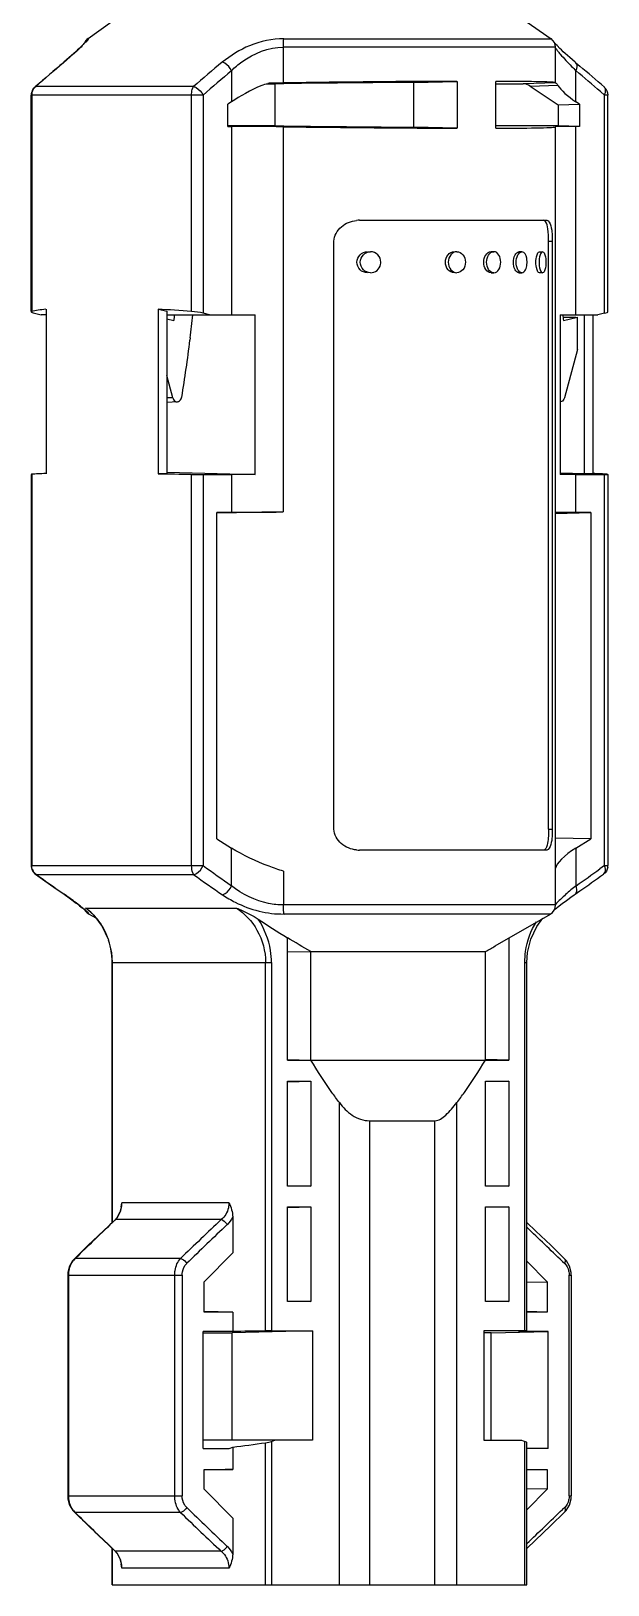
# Model space of a CAD drawing. Header units: millimetres. Extents: x 10297564 to 11610295, y -9287743 to -8409454.
# Drawn here: x 10532039 to 10532590, y -9104720 to -9103235 of the extents above; entities that cross this region are included whole.
import ezdxf

# ---------------------------------------------------------------- set-up
doc = ezdxf.new("R2010")
doc.units = ezdxf.units.MM
doc.header["$LTSCALE"] = 100
doc.layers.add('-0', color=7, linetype='Continuous')

# ---------------------------------------------------------------- blocks, each defined once
blk = doc.blocks.new('인버터 외형도')
at = {"layer": '-0', "linetype": 'Continuous'}
for p, q in [((122489.6, 33751.1), (122546.5, 33711.2)), ((122231.4, 33723.2), (122214.4, 33711.2)), ((122212.6, 33708.9), (122211.9, 33708.2)), ((122214.4, 33711.2), (122214.6, 33711.2)), ((122549.8, 33705.1), (122354.5, 33705.1)), ((122354.5, 33679.6), (122354.5, 33705.1)), ((122354.9, 33711.2), (122546.5, 33711.2)), ((122549.8, 33679.7), (122549.8, 33705.1)), ((122552.8, 33704.3), (122550.8, 33706.3)), ((122197, 33694.4), (122196.7, 33694)), ((122196.7, 33694), (122197.3, 33694.4)), ((122196.7, 33693.9), (122197.3, 33694.4)), ((122564.2, 33694), (122567.2, 33691.5)), ((122317.3, 33688.3), (122317.3, 33665.9)), ((122564.4, 33665.9), (122564.4, 33688.3)), ((122296.9, 33670.8), (122173.6, 33670.8)), ((122173.6, 33515.7), (122173.6, 33670.8)), ((122174, 33670.8), (122174, 33515.7)), ((122176.9, 33677.1), (122176.2, 33676.5)), ((122176.2, 33676.5), (122177, 33677)), ((122290, 33677), (122177, 33677)), ((122288.7, 33515.7), (122288.7, 33670.8)), ((122296.9, 33670.8), (122296.9, 33514.5)), ((122342.4, 33678.9), (122348.4, 33678.9)), ((122346.9, 33679.5), (122347.3, 33679.5)), ((122346.9, 33679.5), (122347.3, 33679.5)), ((122348.4, 33678.9), (122348.4, 33648.8)), ((122447.9, 33679.8), (122479.1, 33680.6)), ((122447.9, 33679.8), (122447.9, 33647.8)), ((122479.1, 33680.6), (122479.1, 33647)), ((122507, 33647), (122507, 33680.6)), ((122507, 33678.9), (122526.6, 33678.9)), ((122549.8, 33679.5), (122526.6, 33678.9)), ((122531.6, 33677.3), (122551.4, 33677.8)), ((122531.6, 33677.3), (122551.6, 33663.8)), ((122549.7, 33679.7), (122549.5, 33679.6)), ((122549.5, 33679.6), (122549.5, 33679.5)), ((122582, 33673.3), (122584.8, 33670.8)), ((122584.8, 33514.5), (122584.8, 33670.8)), ((122587.3, 33670.8), (122584.8, 33670.8)), ((122587.3, 33515.4), (122587.3, 33670.8)), ((122317.3, 33665.9), (122314.8, 33664.2)), ((122314.8, 33648.4), (122314.8, 33664.2)), ((122551.6, 33663.8), (122567, 33664.2)), ((122551.6, 33663.8), (122551.6, 33648.8)), ((122567, 33664.2), (122564.4, 33665.9)), ((122567, 33664.2), (122567, 33648.4)), ((122348.4, 33648.8), (122314.8, 33648.8)), ((122314.8, 33648.4), (122317.3, 33648.4)), ((122317.3, 33648.4), (122317.3, 33513.3)), ((122551.6, 33648.8), (122507, 33648.8)), ((122567, 33648.4), (122551.6, 33648.8)), ((122567, 33648.4), (122564.4, 33648.4)), ((122564.4, 33513.3), (122564.4, 33648.4)), ((122354.5, 33372), (122354.5, 33648.1)), ((122479.1, 33647), (122447.9, 33647.8)), ((122549.5, 33648.1), (122549.7, 33648)), ((122549.5, 33648.1), (122549.5, 33648.1)), ((122549.8, 33090.3), (122549.8, 33648)), ((122409.2, 33581.1), (122543.4, 33581.1)), ((122390.8, 33144.6), (122390.8, 33566)), ((122544.8, 33566), (122547.4, 33566)), ((122544.8, 33144.6), (122544.8, 33566)), ((122547.4, 33566), (122547.4, 33144.6)), ((122505.5, 33558.5), (122503.5, 33558.5)), ((122525.6, 33558.5), (122523.5, 33558.5)), ((122538.2, 33558.5), (122540.5, 33558.5)), ((122503.5, 33543.4), (122505.5, 33543.4)), ((122523.5, 33543.4), (122525.6, 33543.4)), ((122540.5, 33543.4), (122538.2, 33543.4)), ((122174, 33515.7), (122173.6, 33515.4)), ((122184.3, 33517.3), (122184.3, 33399.4)), ((122264.9, 33517.3), (122270.9, 33515.9)), ((122264.9, 33399.4), (122264.9, 33517.3)), ((122270.9, 33515.9), (122270.9, 33399.4)), ((122176, 33514.5), (122180.8, 33513.3)), ((122184.3, 33513.3), (122180.8, 33513.3)), ((122270.9, 33513.3), (122334.2, 33513.3)), ((122270.9, 33510.5), (122276, 33509.3)), ((122301.6, 33513.3), (122296.9, 33514.5)), ((122334.2, 33398.8), (122334.2, 33513.3)), ((122553.1, 33513.3), (122580.1, 33513.3)), ((122553.1, 33513.3), (122553.1, 33398.8)), ((122555.1, 33511.7), (122564.4, 33511.7)), ((122555.4, 33509.3), (122565.6, 33511.7)), ((122565.6, 33488.5), (122565.6, 33511.7)), ((122570.6, 33399.4), (122570.6, 33513.3)), ((122576.6, 33513.3), (122576.6, 33399.4)), ((122584.8, 33514.5), (122580.1, 33513.3)), ((122287.7, 33496.7), (122287.5, 33495.2)), ((122565.6, 33488.5), (122556.2, 33453.9)), ((122275.2, 33453.9), (122270.9, 33469.9)), ((122275.2, 33453.9), (122270.9, 33453.7)), ((122278.5, 33450.9), (122270.9, 33450.5)), ((122174, 33399), (122173.6, 33398.9)), ((122173.6, 33398.9), (122173.6, 33118.5)), ((122174, 33399), (122174, 33118.5)), ((122270.9, 33399.4), (122264.9, 33399.4)), ((122270.9, 33400.4), (122334.2, 33398.8)), ((122288.7, 33118.5), (122288.7, 33399)), ((122296.9, 33398.9), (122317.3, 33398.9)), ((122296.9, 33398.9), (122296.9, 33118.5)), ((122317.3, 33398.9), (122317.3, 33371.7)), ((122570.6, 33399.4), (122553.2, 33399.9)), ((122564.4, 33398.9), (122584.8, 33398.9)), ((122564.4, 33371.7), (122564.4, 33398.9)), ((122576.6, 33399.4), (122570.6, 33399.4)), ((122584.8, 33118.5), (122584.8, 33398.9)), ((122587.3, 33398.9), (122586.9, 33399)), ((122587.3, 33398.9), (122587.3, 33118.5)), ((122317.3, 33371.7), (122306.7, 33371.7)), ((122306.7, 33137.8), (122306.7, 33371.7)), ((122549.8, 33371), (122575.1, 33371.7)), ((122575.1, 33371.7), (122564.4, 33371.7)), ((122575.1, 33371.7), (122575.1, 33137.8)), ((122306.7, 33137.8), (122317.3, 33131.1)), ((122544.8, 33144.6), (122547.4, 33144.6)), ((122575.1, 33137.8), (122549.8, 33138.2)), ((122564.4, 33131.1), (122575.1, 33137.8)), ((122317.3, 33104.1), (122317.3, 33131.1)), ((122543.4, 33129.6), (122409.2, 33129.6)), ((122564.4, 33131.1), (122564.4, 33104.1)), ((122173.6, 33118.5), (122296.9, 33118.5)), ((122354.5, 33114.5), (122354.5, 33090.3)), ((122584.8, 33118.5), (122581.5, 33116.2)), ((122584.8, 33118.5), (122587.3, 33118.5)), ((122176.7, 33112.4), (122177.5, 33112)), ((122177.5, 33112), (122290.3, 33112)), ((122197.2, 33097.9), (122197.9, 33097.6)), ((122197.2, 33097.9), (122197.8, 33097.5)), ((122197.9, 33097.6), (122197.3, 33098)), ((122197.8, 33097.5), (122199.9, 33096)), ((122563.7, 33097.9), (122567.1, 33100.3)), ((122212.1, 33086.6), (122212.4, 33086.4)), ((122212.4, 33086.4), (122213, 33085.8)), ((122212.6, 33088.1), (122320.8, 33088.1)), ((122214.1, 33087), (122212.6, 33088.1)), ((122213, 33085.8), (122213, 33085.8)), ((122214.1, 33087), (122218.5, 33083)), ((122215.1, 33083.8), (122214.9, 33083.8)), ((122220.3, 33080.7), (122214.9, 33083.8)), ((122549.8, 33090.3), (122354.5, 33090.3)), ((122546, 33083.8), (122355, 33083.8)), ((122506.4, 33060.9), (122546, 33083.8)), ((122536.3, 33074.9), (122540.6, 33080.7)), ((122551.1, 33088.6), (122553.3, 33090.3)), ((122357.4, 32979.1), (122357.4, 33066.8)), ((122516.2, 33066.8), (122516.2, 32979.1)), ((122231.7, 33049), (122346, 33049)), ((122231.7, 32862.6), (122231.7, 33049)), ((122231.8, 33049), (122231.8, 32862.7)), ((122341.8, 32784.9), (122341.8, 33049)), ((122346, 33049), (122346, 32784.9)), ((122357.4, 33056.7), (122374.2, 33057)), ((122374.2, 33057), (122499.5, 33057)), ((122374.2, 32979.1), (122374.2, 33057)), ((122499.5, 32979.1), (122499.5, 33057)), ((122527.7, 33049), (122529.2, 33049)), ((122527.7, 32784.9), (122527.7, 33049)), ((122529.2, 32784.9), (122529.2, 33049)), ((122357.4, 32979.5), (122374.2, 32979.1)), ((122357.4, 32979.1), (122516.2, 32979.1)), ((122516.2, 32979.1), (122499.5, 32979.5)), ((122357.4, 32963.6), (122374.2, 32964)), ((122357.4, 32964), (122374.2, 32964)), ((122357.4, 32888.8), (122357.4, 32964)), ((122374.2, 32964), (122374.2, 32888.8)), ((122516.2, 32964), (122499.5, 32963.6)), ((122499.5, 32964), (122516.2, 32964)), ((122499.5, 32888.8), (122499.5, 32964)), ((122516.2, 32964), (122516.2, 32888.8)), ((122394.7, 32602.9), (122394.7, 32948.6)), ((122479, 32602.9), (122479, 32948.6)), ((122416.3, 32935.6), (122463.2, 32935.6)), ((122416.3, 32935.6), (122416.3, 32602.9)), ((122463.2, 32602.9), (122463.2, 32935.6)), ((122357.4, 32889.2), (122374.2, 32888.8)), ((122374.2, 32888.8), (122357.4, 32888.8)), ((122499.5, 32889.2), (122516.2, 32888.8)), ((122516.2, 32888.8), (122499.5, 32888.8)), ((122238.2, 32874), (122238.7, 32876.7)), ((122315.5, 32876.7), (122238.7, 32876.7)), ((122357.4, 32873.3), (122374.2, 32873.8)), ((122357.4, 32873.8), (122374.2, 32873.8)), ((122357.4, 32806), (122357.4, 32873.8)), ((122374.2, 32873.8), (122374.2, 32806)), ((122516.2, 32873.8), (122499.5, 32873.3)), ((122499.5, 32873.8), (122516.2, 32873.8)), ((122499.5, 32806), (122499.5, 32873.8)), ((122516.2, 32873.8), (122516.2, 32806)), ((122235.1, 32866.1), (122233.6, 32864.4)), ((122233.6, 32864.4), (122234.1, 32864.7)), ((122233.7, 32864.3), (122234.1, 32864.7)), ((122310, 32864.7), (122234.1, 32864.7)), ((122318.2, 32866.7), (122318.2, 32841)), ((122204.5, 32836.5), (122203.3, 32835.2)), ((122214.6, 32846.3), (122204.5, 32836.5)), ((122204.5, 32836.5), (122205.2, 32836.9)), ((122280.8, 32836.9), (122205.2, 32836.9)), ((122318.2, 32841), (122297.7, 32820.2)), ((122557.6, 32835.2), (122556.4, 32836.5)), ((122559.8, 32831.3), (122557.6, 32835.2)), ((122200, 32826.8), (122199.9, 32824.9)), ((122199.9, 32824.9), (122281.9, 32824.9)), ((122199.9, 32824.9), (122199.9, 32666.8)), ((122200.3, 32824.9), (122200.3, 32666.8)), ((122276.6, 32666.8), (122276.6, 32824.9)), ((122281.9, 32824.9), (122281.9, 32666.8)), ((122543.7, 32820.2), (122529.2, 32835)), ((122554.7, 32834.8), (122556.3, 32833.3)), ((122559.5, 32824.9), (122561, 32824.9)), ((122559.5, 32666.8), (122559.5, 32824.9)), ((122560.9, 32826.8), (122559.8, 32831.3)), ((122561, 32824.9), (122560.9, 32826.8)), ((122561, 32824.9), (122561, 32666.8)), ((122297.7, 32798.5), (122297.7, 32820.2)), ((122529.2, 32820), (122543.7, 32820.2)), ((122543.7, 32820.2), (122543.7, 32798.5)), ((122357.4, 32806.5), (122374.2, 32806)), ((122374.2, 32806), (122357.4, 32806)), ((122499.5, 32806.5), (122516.2, 32806)), ((122516.2, 32806), (122499.5, 32806)), ((122318.2, 32798.5), (122297.7, 32798.5)), ((122318.2, 32798.5), (122318.2, 32784.5)), ((122543.7, 32798.5), (122529.2, 32798.9)), ((122543.7, 32798.5), (122529.2, 32798.5)), ((122318.2, 32784.5), (122296.9, 32784.5)), ((122296.9, 32700.7), (122296.9, 32784.5)), ((122296.9, 32783.5), (122317.8, 32783.5)), ((122375.3, 32784.9), (122317.8, 32783.5)), ((122317.8, 32706.7), (122317.8, 32783.5)), ((122346, 32784.9), (122375.3, 32784.9)), ((122375.3, 32784.9), (122375.3, 32706.7)), ((122527.7, 32784.9), (122498.4, 32784.9)), ((122498.4, 32784.9), (122498.4, 32706.7)), ((122503.5, 32783.5), (122498.4, 32783.5)), ((122503.5, 32783.5), (122544.5, 32784.5)), ((122503.5, 32706.7), (122503.5, 32783.5)), ((122544.5, 32784.5), (122523.2, 32784.5)), ((122529.1, 32784.9), (122529.2, 32784.9)), ((122544.5, 32700.7), (122544.5, 32784.5)), ((122375.3, 32706.7), (122296.9, 32706.7)), ((122315.7, 32700.7), (122318.2, 32701.6)), ((122318.2, 32701.6), (122318.2, 32685.6)), ((122341.8, 32602.9), (122341.8, 32704.8)), ((122346, 32705.8), (122348.5, 32706.7)), ((122346, 32705.8), (122346, 32602.9)), ((122498.4, 32706.7), (122525.2, 32706.7)), ((122525.2, 32706.7), (122527.7, 32705.8)), ((122527.7, 32602.9), (122527.7, 32705.8)), ((122529.2, 32602.9), (122529.2, 32704.9)), ((122296.9, 32700.7), (122315.7, 32700.7)), ((122544.5, 32700.7), (122529.2, 32700.7)), ((122297.7, 32685.6), (122318.2, 32685.6)), ((122297.7, 32671.5), (122297.7, 32685.6)), ((122529.2, 32685.3), (122543.7, 32685.6)), ((122529.2, 32685.6), (122543.7, 32685.6)), ((122543.7, 32685.6), (122543.7, 32671.5)), ((122297.7, 32671.5), (122318.2, 32650.7)), ((122543.7, 32671.5), (122529.2, 32671.7)), ((122529.2, 32656.7), (122543.7, 32671.5)), ((122199.9, 32666.8), (122281.9, 32666.8)), ((122199.9, 32666.8), (122200, 32664.6)), ((122556.3, 32658.4), (122554.7, 32656.9)), ((122557.4, 32656.3), (122559.7, 32660.1)), ((122559.5, 32666.8), (122561, 32666.8)), ((122559.7, 32660.1), (122560.9, 32664.6)), ((122560.9, 32664.6), (122561, 32666.8)), ((122203.5, 32656.3), (122204.5, 32655.2)), ((122205.2, 32654.8), (122204.5, 32655.2)), ((122280.8, 32654.8), (122205.2, 32654.8)), ((122318.2, 32650.7), (122318.2, 32625)), ((122556.4, 32655.2), (122557.4, 32656.3)), ((122225.5, 32635), (122233.6, 32627.3)), ((122231.7, 32602.9), (122231.7, 32629.1)), ((122231.8, 32629), (122231.8, 32602.9)), ((122233.6, 32627.3), (122234.1, 32627)), ((122233.6, 32627.3), (122235.2, 32625.5)), ((122234.1, 32627), (122233.7, 32627.4)), ((122310, 32627), (122234.1, 32627)), ((122238.7, 32614.9), (122238.2, 32617.7)), ((122315.5, 32614.9), (122238.7, 32614.9)), ((122231.7, 32602.9), (122529.2, 32602.9))]:
    blk.add_line(p, q, dxfattribs=at)
for points in [[(122211.9, 33708.2), (122211.5, 33707.8), (122210.9, 33707.1), (122210.1, 33706.3), (122209.2, 33705.3), (122208.1, 33704.3), (122206.9, 33703.2), (122205.6, 33701.9), (122204.2, 33700.6), (122202.6, 33699.2), (122200.9, 33697.7)], [(122550.8, 33706.3), (122550, 33707.1), (122549.4, 33707.8), (122549, 33708.2)], [(122564.2, 33694), (122563.9, 33694.3), (122561.9, 33696.1), (122560, 33697.7), (122558.3, 33699.2), (122556.7, 33700.6), (122555.3, 33701.9), (122554, 33703.2), (122552.8, 33704.3)], [(122200.9, 33697.7), (122199, 33696.1), (122197, 33694.4)], [(122176.7, 33112.4), (122183.5, 33107.6), (122191.5, 33101.9), (122197.2, 33097.9)], [(122199.9, 33096), (122201.9, 33094.6), (122203.8, 33093.2), (122205.5, 33091.9), (122207, 33090.8), (122208.4, 33089.7), (122209.5, 33088.8), (122210.6, 33087.9), (122211.4, 33087.2), (122212.1, 33086.6)], [(122553.3, 33090.3), (122554.8, 33091.5), (122556.6, 33092.8), (122558.6, 33094.3), (122560.7, 33095.8), (122563, 33097.5), (122563.7, 33097.9)], [(122218.5, 33083), (122224.6, 33074.9), (122228.9, 33065.8), (122231.2, 33056.2), (122231.7, 33049)], [(122549, 33086.8), (122549.7, 33087.4), (122550.7, 33088.3), (122551.1, 33088.6)], [(122529.2, 33049), (122529.7, 33056.2), (122532, 33065.8), (122536.3, 33074.9)], [(122238.2, 32874), (122237.2, 32870), (122235.1, 32866.1)], [(122233.6, 32864.4), (122225.3, 32856.5), (122214.6, 32846.3)], [(122556.4, 32836.5), (122546.3, 32846.3), (122535.6, 32856.5), (122529.2, 32862.6)], [(122203.3, 32835.2), (122201.1, 32831.3), (122200, 32826.8)], [(122200, 32664.6), (122201.2, 32660.1), (122203.5, 32656.3)], [(122204.5, 32655.2), (122214.7, 32645.3), (122225.5, 32635)], [(122529.2, 32629.1), (122535.4, 32635), (122546.2, 32645.3), (122556.4, 32655.2)], [(122235.2, 32625.5), (122237.3, 32621.5), (122238.2, 32617.7)]]:
    blk.add_lwpolyline(points, dxfattribs=at)
for centre, radius, start, end in [((122111.7, 33805), 139.6, 314.3854, 314.9875), ((122218.7, 33705.1), 7.52, 125, 155.1938), ((122218.9, 33705), 7.57, 143.379, 150.2019), ((122542.2, 33705.1), 7.52, 0, 55), ((123513.1, 32134.8), 2040.6, 130.1736, 130.9044), ((123509.6, 32146), 2029.7, 130.3039, 131.0386), ((123514.5, 32250.4), 1880, 129.8172, 130.6419), ((123622.1, 32142.8), 2022.6, 130.1728, 130.9343), ((122750.1, 33877), 264.8, 224.521, 225.4645), ((121254.2, 32136.4), 2031, 49.1746, 49.8258), ((121244.2, 32130.6), 2046.2, 49.0686, 49.7161), ((122182, 33670.8), 8.01, 162.7515, 179.913), ((122181.1, 33670.8), 7.51, 145.8311, 154.6459), ((122181.1, 33670.8), 7.56, 137.9401, 145.8028), ((122181.1, 33670.8), 7.52, 130.9527, 137.9597), ((122347.2, 33657.8), 21.6, 97.729, 100.1456), ((122347.3, 33656.8), 22.7, 95.9316, 97.7329), ((122347.5, 33655), 24.4, 91.4861, 95.8976), ((122409.2, 33560.4), 20.7, 90.0178, 96.0543), ((122416.7, 33551), 7.67, 348.4137, 359.9605), ((121879, 33558.1), 400.1, 352.9915, 353.5765), ((121298.8, 33617.5), 996.3, 353.0369, 353.9964), ((122952.7, 33558.1), 400.3, 186.4239, 187.0086), ((121307.8, 33616.3), 987.2, 350.5595, 352.9518), ((122409.2, 33150.3), 20.7, 263.9944, 269.9844), ((122181.1, 33118.5), 7.54, 179.9857, 210.1294), ((122181.8, 33118.5), 7.78, 198.2009, 208.3383), ((123444.2, 34722.9), 1972.4, 234.4317, 235.1577), ((121428.2, 34736.2), 1988.7, 304.8449, 305.4473), ((122579.8, 33118.5), 7.54, 350.9527, 0.0141), ((123332.1, 34721.4), 1980.7, 234.3454, 235.0453), ((123356.8, 34616.7), 1844.4, 234.6724, 235.4541), ((122714.8, 32918.7), 238.7, 129.0518, 130.1969), ((121428.4, 34728.8), 1987.1, 304.9619, 305.566), ((122124.6, 32983.1), 135.7, 50.9969, 51.2894), ((122218.7, 33090.3), 7.52, 211.9423, 240.002), ((122190.4, 33056.5), 38.6, 52.3086, 54.9206), ((122219, 33090.4), 7.67, 215.8039, 220.1457), ((122188.8, 33054.5), 41.2, 43.2901, 52.2515), ((122542.2, 33090.3), 7.52, 299.998, 0), ((122181.2, 33049.3), 50.5, 18.0457, 19.3903), ((122180.5, 33049.1), 51.2, 8.7078, 18.0305), ((122319.3, 33384.8), 374.1, 298.7983, 300.0164), ((122180.1, 33049), 51.6, 3.0336, 8.7108), ((122181.3, 33049.1), 50.4, 359.9414, 3.0349), ((122219.1, 32876.7), 19.6, 347.0021, 0.0446), ((124489.4, 30490.1), 3274.9, 133.5338, 134.2253), ((124261.9, 30787.4), 2850.5, 133.2165, 134.0271), ((124464.6, 30589.3), 3128.2, 133.4275, 134.164), ((120366.6, 30579), 3142.6, 45.8725, 46.5171), ((122214.1, 32827.3), 13.1, 132.8914, 135.8956), ((124464.6, 34902.3), 3128.1, 225.8361, 226.5725), ((122214.1, 32664.4), 13.1, 224.1092, 227.1119), ((124466.5, 34977.8), 3241.9, 225.7711, 226.4696), ((124269.6, 34712.4), 2861.7, 225.9744, 226.7819), ((120366.6, 34912.7), 3142.6, 313.4829, 314.1275), ((122219.1, 32615), 19.6, 359.9553, 13.0048)]:
    blk.add_arc(centre, radius, start, end, dxfattribs=at)
for centre, major_axis, ratio, start_param, end_param in [((122347.5, 33667.1), (44.9, 19.1), 0.270365, 1.644981, 2.189344), ((122347.5, 33680.1), (45.1, 0.5), 0.01297, -1.576436, -1.416778), ((122380.4, 33677.7), (124.2, 1.5), 0.01297, 0.996205, 1.831472), ((122380.4, 33677.7), (169.3, 2), 0.01297, 0.948948, 1.724815), ((122380.4, 33677.7), (169.3, 2), 0.01297, -0.000152, 0.726266), ((122526.6, 33663.8), (0, 15.1), 0.743145, -0.463211, 0.000376), ((122594.6, 33680.1), (45.1, 0.5), 0.01297, -3.042097, -3.031536), ((122594.6, 33667.1), (44.8, -17.8), 0.310322, -2.725388, -2.181025), ((122347.5, 33647.6), (45.1, -0.5), 0.01297, 1.416778, 2.303986), ((122380.4, 33650), (124.2, -1.5), 0.01297, -1.831472, -0.996205), ((122594.6, 33647.6), (45.1, -0.5), 0.01297, 8.587171, 9.42493), ((122380.4, 33650), (169.3, -2), 0.01297, -1.724815, -0.948948), ((122380.4, 33650), (169.3, -2), 0.01297, -0.726266, 0.000152), ((122181.1, 33514.5), (7.52, -1), 0.115967, 3.156999, 3.994756), ((122380.4, 33480.3), (218.2, -29), 0.115967, 2.703446, 2.827696), ((122380.4, 33480.3), (218.2, -29), 0.115967, 2.020223, 2.144473), ((122291.9, 33514.5), (7.52, -1), 0.115967, 0.853164, 2.020223), ((122579.8, 33514.5), (7.52, 1), 0.115967, -0.853164, -0.015407), ((122380.4, 33400.5), (218.2, 2.5), 0.01297, 2.687889, 2.812139), ((122380.4, 33400.5), (218.2, -2.5), 0.01297, -2.128916, -2.004666), ((122291.9, 33399), (7.52, -0.09), 0.01297, -2.004666, -0.837607), ((122347.5, 33398.1), (45.1, -0.5), 0.01297, 1.871369, 2.303986), ((122594.6, 33398.1), (45.1, -0.5), 0.01297, 2.303986, 2.736603), ((122380.4, 33400.5), (218.2, -2.5), 0.01297, 0.329453, 0.453703), ((122579.8, 33399), (7.52, -0.09), 0.01297, -0.837607, 0.000151), ((122380.4, 33370.1), (169.3, 2), 0.01297, 1.724815, 2.022101), ((122347.5, 33372.5), (45.1, 0.5), 0.01297, -2.303986, -1.416778), ((122594.6, 33372.5), (45.1, 0.5), 0.01297, -3.074724, -2.303986), ((122594.6, 33130.2), (44.9, 16.5), 0.290595, 2.197128, 2.964601), ((122380.4, 32799.6), (150.5, -1.8), 0.01297, -2.153603, -1.996886), ((122380.4, 32783.5), (150.5, 1.8), 0.01297, 1.830353, 1.996886), ((122343, 32784.9), (4.51, 0.05), 0.01297, 0.837607, 1.830353), ((122380.4, 32783.5), (150.5, 1.8), 0.01297, -0.321673, -0.15514), ((122524.7, 32784.9), (4.51, 0.05), 0.01297, -0.000151, 0.837607), ((122380.4, 32738.6), (150.4, 30.9), 0.172246, -2.032414, -1.865881), ((122343, 32705.8), (4.51, 0.93), 0.172246, -1.865881, -0.873135), ((122524.7, 32705.8), (4.51, -0.93), 0.172246, 0.035376, 0.873135), ((122380.4, 32684.6), (150.5, 1.8), 0.01297, 1.996886, 2.153603)]:
    blk.add_ellipse(centre, major_axis=major_axis, ratio=ratio, start_param=start_param, end_param=end_param, dxfattribs=at)
for points, knots in [([(122209.3, 33705.2), (122208.5, 33704.4), (122204.6, 33700.7), (122200.6, 33697.2), (122197.3, 33694.4)], [0, 0, 0, 0, 0.212642, 1, 1, 1, 1]), ([(122214.6, 33711.2), (122214.7, 33711.2), (122214.3, 33710.4), (122213.1, 33709.3), (122211.5, 33707.4), (122210.3, 33706.3)], [0, 0, 0, 0, 0.052363, 0.238674, 1, 1, 1, 1]), ([(122354.9, 33711.2), (122346.6, 33711.2), (122330.4, 33707.8), (122316.7, 33699.2), (122310.7, 33694.4)], [0, 0, 0, 0, 0.5235, 1, 1, 1, 1]), ([(122317.3, 33688.3), (122319.6, 33690.6), (122330.1, 33699.5), (122344, 33705.1), (122354.5, 33705.1)], [0, 0, 0, 0, 0.237832, 1, 1, 1, 1]), ([(122354.5, 33705.1), (122354.5, 33705.6), (122354.5, 33707.7), (122354.6, 33709.8), (122354.9, 33711.2)], [0, 0, 0, 0, 0.276224, 1, 1, 1, 1]), ([(122549.8, 33704.4), (122549.9, 33704.3), (122550.3, 33703.6), (122550.9, 33702.9), (122551.3, 33702.4)], [0, 0, 0, 0, 0.182806, 1, 1, 1, 1]), ([(122317.3, 33688.3), (122316.3, 33690.4), (122314.1, 33692.9), (122311.3, 33694.3), (122310.7, 33694.4)], [0, 0, 0, 0, 0.780104, 1, 1, 1, 1]), ([(122551.3, 33702.4), (122551.9, 33701.6), (122555.1, 33697.8), (122558.5, 33694.2), (122561.3, 33691.4)], [0, 0, 0, 0, 0.189697, 1, 1, 1, 1]), ([(122564.4, 33688.3), (122564.7, 33688.8), (122565.4, 33690.6), (122565.3, 33693.1), (122564.2, 33694)], [0, 0, 0, 0, 0.304166, 1, 1, 1, 1]), ([(122288.7, 33670.8), (122288.7, 33671.4), (122288.8, 33673.5), (122289.3, 33675.7), (122290, 33677)], [0, 0, 0, 0, 0.282248, 1, 1, 1, 1]), ([(122290, 33677), (122290.7, 33676.8), (122293.6, 33675.5), (122295.8, 33673), (122296.9, 33670.8)], [0, 0, 0, 0, 0.224942, 1, 1, 1, 1]), ([(122549.8, 33679.5), (122549.8, 33679.5), (122550.2, 33679.3), (122550.5, 33679), (122550.8, 33678.7)], [0, 0, 0, 0, 0.150118, 1, 1, 1, 1]), ([(122584.8, 33670.8), (122585.1, 33671.4), (122585.8, 33673.1), (122585.8, 33675.6), (122584.7, 33676.5)], [0, 0, 0, 0, 0.316344, 1, 1, 1, 1]), ([(122390.8, 33566), (122390.8, 33569.9), (122395.3, 33577.7), (122403.1, 33580.5), (122407, 33580.9)], [0, 0, 0, 0, 0.497288, 1, 1, 1, 1]), ([(122544.8, 33566), (122544.8, 33569), (122544.5, 33573.7), (122543.6, 33578.7), (122542.5, 33580.1)], [0, 0, 0, 0, 0.626461, 1, 1, 1, 1]), ([(122543.4, 33581.1), (122545, 33581.1), (122547.5, 33574.2), (122547.4, 33569.7), (122547.4, 33566)], [0, 0, 0, 0, 0.305985, 1, 1, 1, 1]), ([(122414.8, 33543.4), (122412.9, 33543.4), (122408.9, 33545.1), (122406.5, 33551), (122408.9, 33556.8), (122412.9, 33558.5), (122414.8, 33558.5)], [0, 0, 0, 0, 0.248368, 0.499996, 0.751627, 1, 1, 1, 1]), ([(122417.1, 33543.4), (122415.2, 33543.4), (122411.3, 33545.1), (122408.9, 33551), (122411.3, 33556.8), (122415.2, 33558.5), (122417.1, 33558.5)], [0, 0, 0, 0, 0.247967, 0.499812, 0.751801, 1, 1, 1, 1]), ([(122424.4, 33551), (122424.4, 33552.9), (122422.9, 33556.8), (122419, 33558.5), (122417.1, 33558.5)], [0, 0, 0, 0, 0.504749, 1, 1, 1, 1]), ([(122417.1, 33543.4), (122418.7, 33543.4), (122422.1, 33544.7), (122423.9, 33547.8), (122424.2, 33549.4)], [0, 0, 0, 0, 0.496088, 1, 1, 1, 1]), ([(122477, 33543.4), (122475.4, 33543.4), (122471.8, 33545.4), (122470.2, 33551), (122471.8, 33556.5), (122475.4, 33558.5), (122477, 33558.5)], [0, 0, 0, 0, 0.232746, 0.499972, 0.767201, 1, 1, 1, 1]), ([(122479, 33558.5), (122477.4, 33558.5), (122473.9, 33556.5), (122472.2, 33551), (122473.9, 33545.4), (122477.4, 33543.4), (122479, 33543.4)], [0, 0, 0, 0, 0.232601, 0.499976, 0.76734, 1, 1, 1, 1]), ([(122479, 33558.5), (122480.6, 33558.5), (122484.1, 33556.5), (122485.6, 33551), (122484.1, 33545.4), (122480.6, 33543.4), (122479, 33543.4)], [0, 0, 0, 0, 0.231123, 0.499901, 0.768786, 1, 1, 1, 1]), ([(122503.5, 33543.4), (122500.4, 33543.4), (122496.1, 33551), (122500.4, 33558.5), (122503.5, 33558.5)], [0, 0, 0, 0, 0.499966, 1, 1, 1, 1]), ([(122505.5, 33543.4), (122502.4, 33543.4), (122498.1, 33551), (122502.4, 33558.5), (122505.5, 33558.5)], [0, 0, 0, 0, 0.499873, 1, 1, 1, 1]), ([(122505.5, 33543.4), (122508.5, 33543.4), (122512.4, 33551), (122508.5, 33558.5), (122505.5, 33558.5)], [0, 0, 0, 0, 0.499972, 1, 1, 1, 1]), ([(122523.5, 33543.4), (122522.3, 33543.4), (122519.8, 33546.2), (122519.3, 33551), (122519.8, 33555.7), (122522.3, 33558.5), (122523.5, 33558.5)], [0, 0, 0, 0, 0.197043, 0.499833, 0.802821, 1, 1, 1, 1]), ([(122525.6, 33543.4), (122524.4, 33543.4), (122521.9, 33546.2), (122521.3, 33551), (122521.9, 33555.7), (122524.4, 33558.5), (122525.6, 33558.5)], [0, 0, 0, 0, 0.197673, 0.499776, 0.802163, 1, 1, 1, 1]), ([(122525.6, 33543.4), (122526.7, 33543.4), (122528.7, 33545.8), (122529.3, 33549.6), (122529.4, 33554.1), (122527.5, 33558.5), (122525.6, 33558.5)], [0, 0, 0, 0, 0.196719, 0.423255, 0.670588, 1, 1, 1, 1]), ([(122538.2, 33543.4), (122537.3, 33543.4), (122535.9, 33546.8), (122535.5, 33551), (122535.9, 33555.2), (122537.3, 33558.5), (122538.2, 33558.5)], [0, 0, 0, 0, 0.171799, 0.500072, 0.828291, 1, 1, 1, 1]), ([(122540.5, 33558.5), (122539.6, 33558.5), (122538.1, 33555.2), (122537.8, 33551), (122538.1, 33546.7), (122539.6, 33543.4), (122540.5, 33543.4)], [0, 0, 0, 0, 0.17302, 0.499814, 0.826731, 1, 1, 1, 1]), ([(122540.5, 33558.5), (122541.4, 33558.5), (122542.7, 33555.1), (122542.9, 33551), (122542.7, 33546.8), (122541.4, 33543.4), (122540.5, 33543.4)], [0, 0, 0, 0, 0.169737, 0.499908, 0.830342, 1, 1, 1, 1]), ([(122275.2, 33453.9), (122275.3, 33453.4), (122275.9, 33452), (122277.4, 33450.9), (122278.5, 33450.9)], [0, 0, 0, 0, 0.290467, 1, 1, 1, 1]), ([(122278.5, 33450.9), (122279.6, 33451), (122281.1, 33452.4), (122281.6, 33454), (122281.6, 33454.4)], [0, 0, 0, 0, 0.709394, 1, 1, 1, 1]), ([(122556.2, 33453.9), (122556.1, 33453.5), (122555.6, 33452.1), (122554.2, 33451), (122553.1, 33450.9)], [0, 0, 0, 0, 0.287634, 1, 1, 1, 1]), ([(122407, 33129.7), (122403.1, 33130.1), (122395.3, 33133), (122390.8, 33140.7), (122390.8, 33144.6)], [0, 0, 0, 0, 0.502891, 1, 1, 1, 1]), ([(122544.8, 33144.6), (122544.8, 33141.2), (122544.5, 33136.5), (122543.3, 33130.7), (122541.8, 33129.8)], [0, 0, 0, 0, 0.661888, 1, 1, 1, 1]), ([(122547.4, 33144.6), (122547.4, 33140.9), (122547.5, 33136.4), (122545, 33129.6), (122543.4, 33129.6)], [0, 0, 0, 0, 0.694228, 1, 1, 1, 1]), ([(122354.5, 33114.5), (122351, 33115.5), (122338.2, 33120), (122325.8, 33125.8), (122317.3, 33131.1)], [0, 0, 0, 0, 0.265541, 1, 1, 1, 1]), ([(122175.5, 33113.9), (122175.4, 33114), (122175.2, 33114.3), (122175, 33114.6), (122174.9, 33114.8)], [0, 0, 0, 0, 0.498845, 1, 1, 1, 1]), ([(122290.3, 33112), (122290, 33112.4), (122289, 33114.4), (122288.7, 33116.7), (122288.7, 33118.5)], [0, 0, 0, 0, 0.201349, 1, 1, 1, 1]), ([(122290.3, 33112), (122290.9, 33112.2), (122293.9, 33113.5), (122296, 33116.2), (122296.9, 33118.5)], [0, 0, 0, 0, 0.221062, 1, 1, 1, 1]), ([(122584.2, 33112.4), (122584.5, 33112.7), (122586, 33114.4), (122585.5, 33116.9), (122584.8, 33118.5)], [0, 0, 0, 0, 0.205473, 1, 1, 1, 1]), ([(122310.9, 33097.6), (122311.5, 33097.8), (122314.4, 33099.1), (122316.4, 33101.8), (122317.3, 33104.1)], [0, 0, 0, 0, 0.215519, 1, 1, 1, 1]), ([(122354.5, 33090.3), (122350.9, 33090.3), (122337.6, 33091.7), (122325, 33097.9), (122317.3, 33104.1)], [0, 0, 0, 0, 0.262712, 1, 1, 1, 1]), ([(122563.7, 33097.9), (122564.1, 33098.2), (122565.5, 33099.9), (122565, 33102.5), (122564.4, 33104.1)], [0, 0, 0, 0, 0.205102, 1, 1, 1, 1]), ([(122209.5, 33089), (122208.7, 33089.6), (122204.9, 33092.6), (122201, 33095.4), (122197.9, 33097.6)], [0, 0, 0, 0, 0.212061, 1, 1, 1, 1]), ([(122310.9, 33097.6), (122313.8, 33095.6), (122327.2, 33087.7), (122343, 33083.6), (122355, 33083.8)], [0, 0, 0, 0, 0.227807, 1, 1, 1, 1]), ([(122560.8, 33101.1), (122558.2, 33098.9), (122554.5, 33095.4), (122550.6, 33092), (122549.6, 33090.6)], [0, 0, 0, 0, 0.662169, 1, 1, 1, 1]), ([(122212.9, 33086.2), (122212.7, 33086.3), (122211.7, 33087.2), (122210.8, 33087.9), (122210, 33088.5)], [0, 0, 0, 0, 0.218491, 1, 1, 1, 1]), ([(122215.1, 33083.8), (122215.3, 33083.7), (122213.9, 33085.4), (122213.5, 33085.6), (122212.9, 33086.2)], [0, 0, 0, 0, 0.212287, 1, 1, 1, 1]), ([(122228.9, 33066), (122228.3, 33067.7), (122225.8, 33073.7), (122222.1, 33079.3), (122218.8, 33082.7)], [0, 0, 0, 0, 0.263749, 1, 1, 1, 1]), ([(122320.8, 33088.1), (122326.9, 33084.2), (122337.7, 33072.5), (122341.7, 33057.1), (122341.8, 33049)], [0, 0, 0, 0, 0.473305, 1, 1, 1, 1]), ([(122320.8, 33088.1), (122322.2, 33087.5), (122327.5, 33085.1), (122332.8, 33082.6), (122336.4, 33080.2)], [0, 0, 0, 0, 0.260338, 1, 1, 1, 1]), ([(122346, 33049), (122346, 33051.9), (122345.1, 33062.9), (122340.9, 33073.5), (122336.4, 33080.2)], [0, 0, 0, 0, 0.261415, 1, 1, 1, 1]), ([(122355, 33083.8), (122354.9, 33084.2), (122354.5, 33086.3), (122354.5, 33088.5), (122354.5, 33090.3)], [0, 0, 0, 0, 0.189875, 1, 1, 1, 1]), ([(122527.7, 33049), (122527.7, 33051.7), (122528.4, 33061.9), (122532, 33071.9), (122536.1, 33078.3)], [0, 0, 0, 0, 0.260017, 1, 1, 1, 1]), ([(122394.7, 32948.6), (122392.9, 32951), (122385.6, 32960.9), (122379, 32971.2), (122374.2, 32979.1)], [0, 0, 0, 0, 0.24678, 1, 1, 1, 1]), ([(122479, 32948.6), (122480.8, 32951), (122488.1, 32960.9), (122494.7, 32971.2), (122499.5, 32979.1)], [0, 0, 0, 0, 0.246779, 1, 1, 1, 1]), ([(122394.7, 32948.6), (122397.3, 32945.2), (122403.3, 32938.8), (122412, 32935.6), (122416.3, 32935.6)], [0, 0, 0, 0, 0.497164, 1, 1, 1, 1]), ([(122463.2, 32935.6), (122466.1, 32935.6), (122472.3, 32940.3), (122476.5, 32945.4), (122479, 32948.6)], [0, 0, 0, 0, 0.421069, 1, 1, 1, 1]), ([(122315.5, 32876.7), (122315.5, 32875.5), (122315, 32871.1), (122312.5, 32866.8), (122310, 32864.7)], [0, 0, 0, 0, 0.265303, 1, 1, 1, 1]), ([(122310, 32864.7), (122310.4, 32864.6), (122312.1, 32863.9), (122313.5, 32862.4), (122314.2, 32861.1)], [0, 0, 0, 0, 0.221557, 1, 1, 1, 1]), ([(122276.6, 32824.9), (122276.6, 32826), (122276.9, 32830.3), (122278.6, 32834.6), (122280.8, 32836.9)], [0, 0, 0, 0, 0.269873, 1, 1, 1, 1]), ([(122280.8, 32836.9), (122281.2, 32836.8), (122283, 32836.1), (122284.5, 32834.6), (122285.2, 32833.3)], [0, 0, 0, 0, 0.222896, 1, 1, 1, 1]), ([(122556.3, 32833.3), (122556.4, 32833.6), (122556.9, 32834.6), (122556.9, 32836), (122556.4, 32836.5)], [0, 0, 0, 0, 0.318455, 1, 1, 1, 1]), ([(122281.9, 32824.9), (122281.9, 32825.7), (122282.2, 32828.7), (122283.6, 32831.7), (122285.2, 32833.3)], [0, 0, 0, 0, 0.267493, 1, 1, 1, 1]), ([(122280.8, 32654.8), (122280.1, 32655.5), (122277.6, 32659), (122276.6, 32663.5), (122276.6, 32666.8)], [0, 0, 0, 0, 0.228927, 1, 1, 1, 1]), ([(122285.2, 32658.4), (122284.5, 32657.1), (122283, 32655.6), (122281.2, 32654.9), (122280.8, 32654.8)], [0, 0, 0, 0, 0.777114, 1, 1, 1, 1]), ([(122285.2, 32658.4), (122284.7, 32658.9), (122282.7, 32661.3), (122281.9, 32664.5), (122281.9, 32666.8)], [0, 0, 0, 0, 0.233126, 1, 1, 1, 1]), ([(122556.4, 32655.2), (122556.5, 32655.3), (122557.1, 32656.3), (122556.7, 32657.6), (122556.3, 32658.4)], [0, 0, 0, 0, 0.200448, 1, 1, 1, 1]), ([(122310, 32627), (122310.4, 32627.1), (122312.1, 32627.8), (122313.5, 32629.3), (122314.2, 32630.6)], [0, 0, 0, 0, 0.220217, 1, 1, 1, 1]), ([(122310, 32627), (122310.8, 32626.3), (122313.9, 32623), (122315.5, 32618.4), (122315.5, 32614.9)], [0, 0, 0, 0, 0.238011, 1, 1, 1, 1])]:
    blk.add_open_spline(points, degree=3, knots=knots, dxfattribs=at)
for points in [[(122212.8, 33709.5), (122213.3, 33710.2), (122213.9, 33710.8), (122214.6, 33711.2)], [(122174.3, 33674), (122173.8, 33673), (122173.6, 33671.9), (122173.6, 33670.8)], [(122175.4, 33675.3), (122174.9, 33674.7), (122174.6, 33673.9), (122174.3, 33673.2)], [(122177, 33677), (122176.4, 33676.5), (122175.8, 33675.9), (122175.4, 33675.3)], [(122339.1, 33677.8), (122340.4, 33678.4), (122341.9, 33678.8), (122343.4, 33679.1)], [(122550.8, 33678.7), (122551, 33678.4), (122551.2, 33678.1), (122551.4, 33677.8)], [(122584.7, 33676.5), (122586.3, 33675.1), (122587.3, 33672.9), (122587.3, 33670.8)], [(122542.5, 33580.1), (122542.2, 33580.6), (122541.6, 33581.1), (122541, 33581.1)], [(122174.4, 33116.1), (122174.1, 33116.9), (122174, 33117.7), (122174, 33118.5)], [(122174.6, 33114.7), (122175.1, 33113.8), (122175.8, 33113), (122176.7, 33112.4)], [(122177.5, 33112), (122176.7, 33112.5), (122176, 33113.1), (122175.5, 33113.9)], [(122587.2, 33117.3), (122586.9, 33115.4), (122585.8, 33113.5), (122584.2, 33112.4)], [(122213.1, 33085.5), (122213.7, 33084.8), (122214.4, 33084.2), (122215.1, 33083.8)], [(122336.4, 33080.2), (122343.3, 33075.6), (122350.3, 33071.1), (122357.4, 33066.8)], [(122374.2, 33057), (122368.5, 33060.1), (122363, 33063.4), (122357.4, 33066.8)], [(122236.6, 32868.1), (122237.3, 32869.4), (122237.8, 32870.9), (122238.2, 32872.3)], [(122315.5, 32876.7), (122317, 32873.6), (122318.2, 32870.2), (122318.2, 32866.7)], [(122234.1, 32864.7), (122235.1, 32865.7), (122236, 32866.9), (122236.6, 32868.1)], [(122318.2, 32866.7), (122317.2, 32864.6), (122315.9, 32862.7), (122314.2, 32861.1)], [(122204.7, 32836.4), (122203.9, 32835.6), (122203.2, 32834.7), (122202.6, 32833.7)], [(122202.6, 32833.7), (122201.1, 32831), (122200.3, 32827.9), (122200.3, 32824.9)], [(122556.3, 32833.3), (122557.7, 32831.9), (122558.7, 32830), (122559.1, 32828)], [(122559.1, 32828), (122559.4, 32827), (122559.5, 32825.9), (122559.5, 32824.9)], [(122200.3, 32666.8), (122200.3, 32663.8), (122201.1, 32660.6), (122202.6, 32658)], [(122202.6, 32658), (122203.2, 32657), (122203.9, 32656.1), (122204.7, 32655.3)], [(122559.1, 32663.6), (122558.7, 32661.7), (122557.7, 32659.8), (122556.3, 32658.4)], [(122559.5, 32666.8), (122559.5, 32665.7), (122559.4, 32664.7), (122559.1, 32663.6)], [(122236.6, 32623.5), (122236, 32624.8), (122235.1, 32626), (122234.1, 32627)], [(122238.2, 32619.4), (122237.8, 32620.8), (122237.3, 32622.2), (122236.6, 32623.5)], [(122314.2, 32630.6), (122315.9, 32629), (122317.2, 32627), (122318.2, 32625)], [(122318.2, 32625), (122318.2, 32621.5), (122317, 32618), (122315.5, 32614.9)]]:
    blk.add_open_spline(points, degree=3, dxfattribs=at)

msp = doc.modelspace()

# ---------------------------------------------------------------- block references
at = {"xscale": 1.333333333333333, "yscale": 1.333333333333333, "zscale": 1.333333333333333}
msp.add_blockref('인버터 외형도', (10369140.6, -9148191), dxfattribs=at)

doc.saveas('drawing.dxf')
